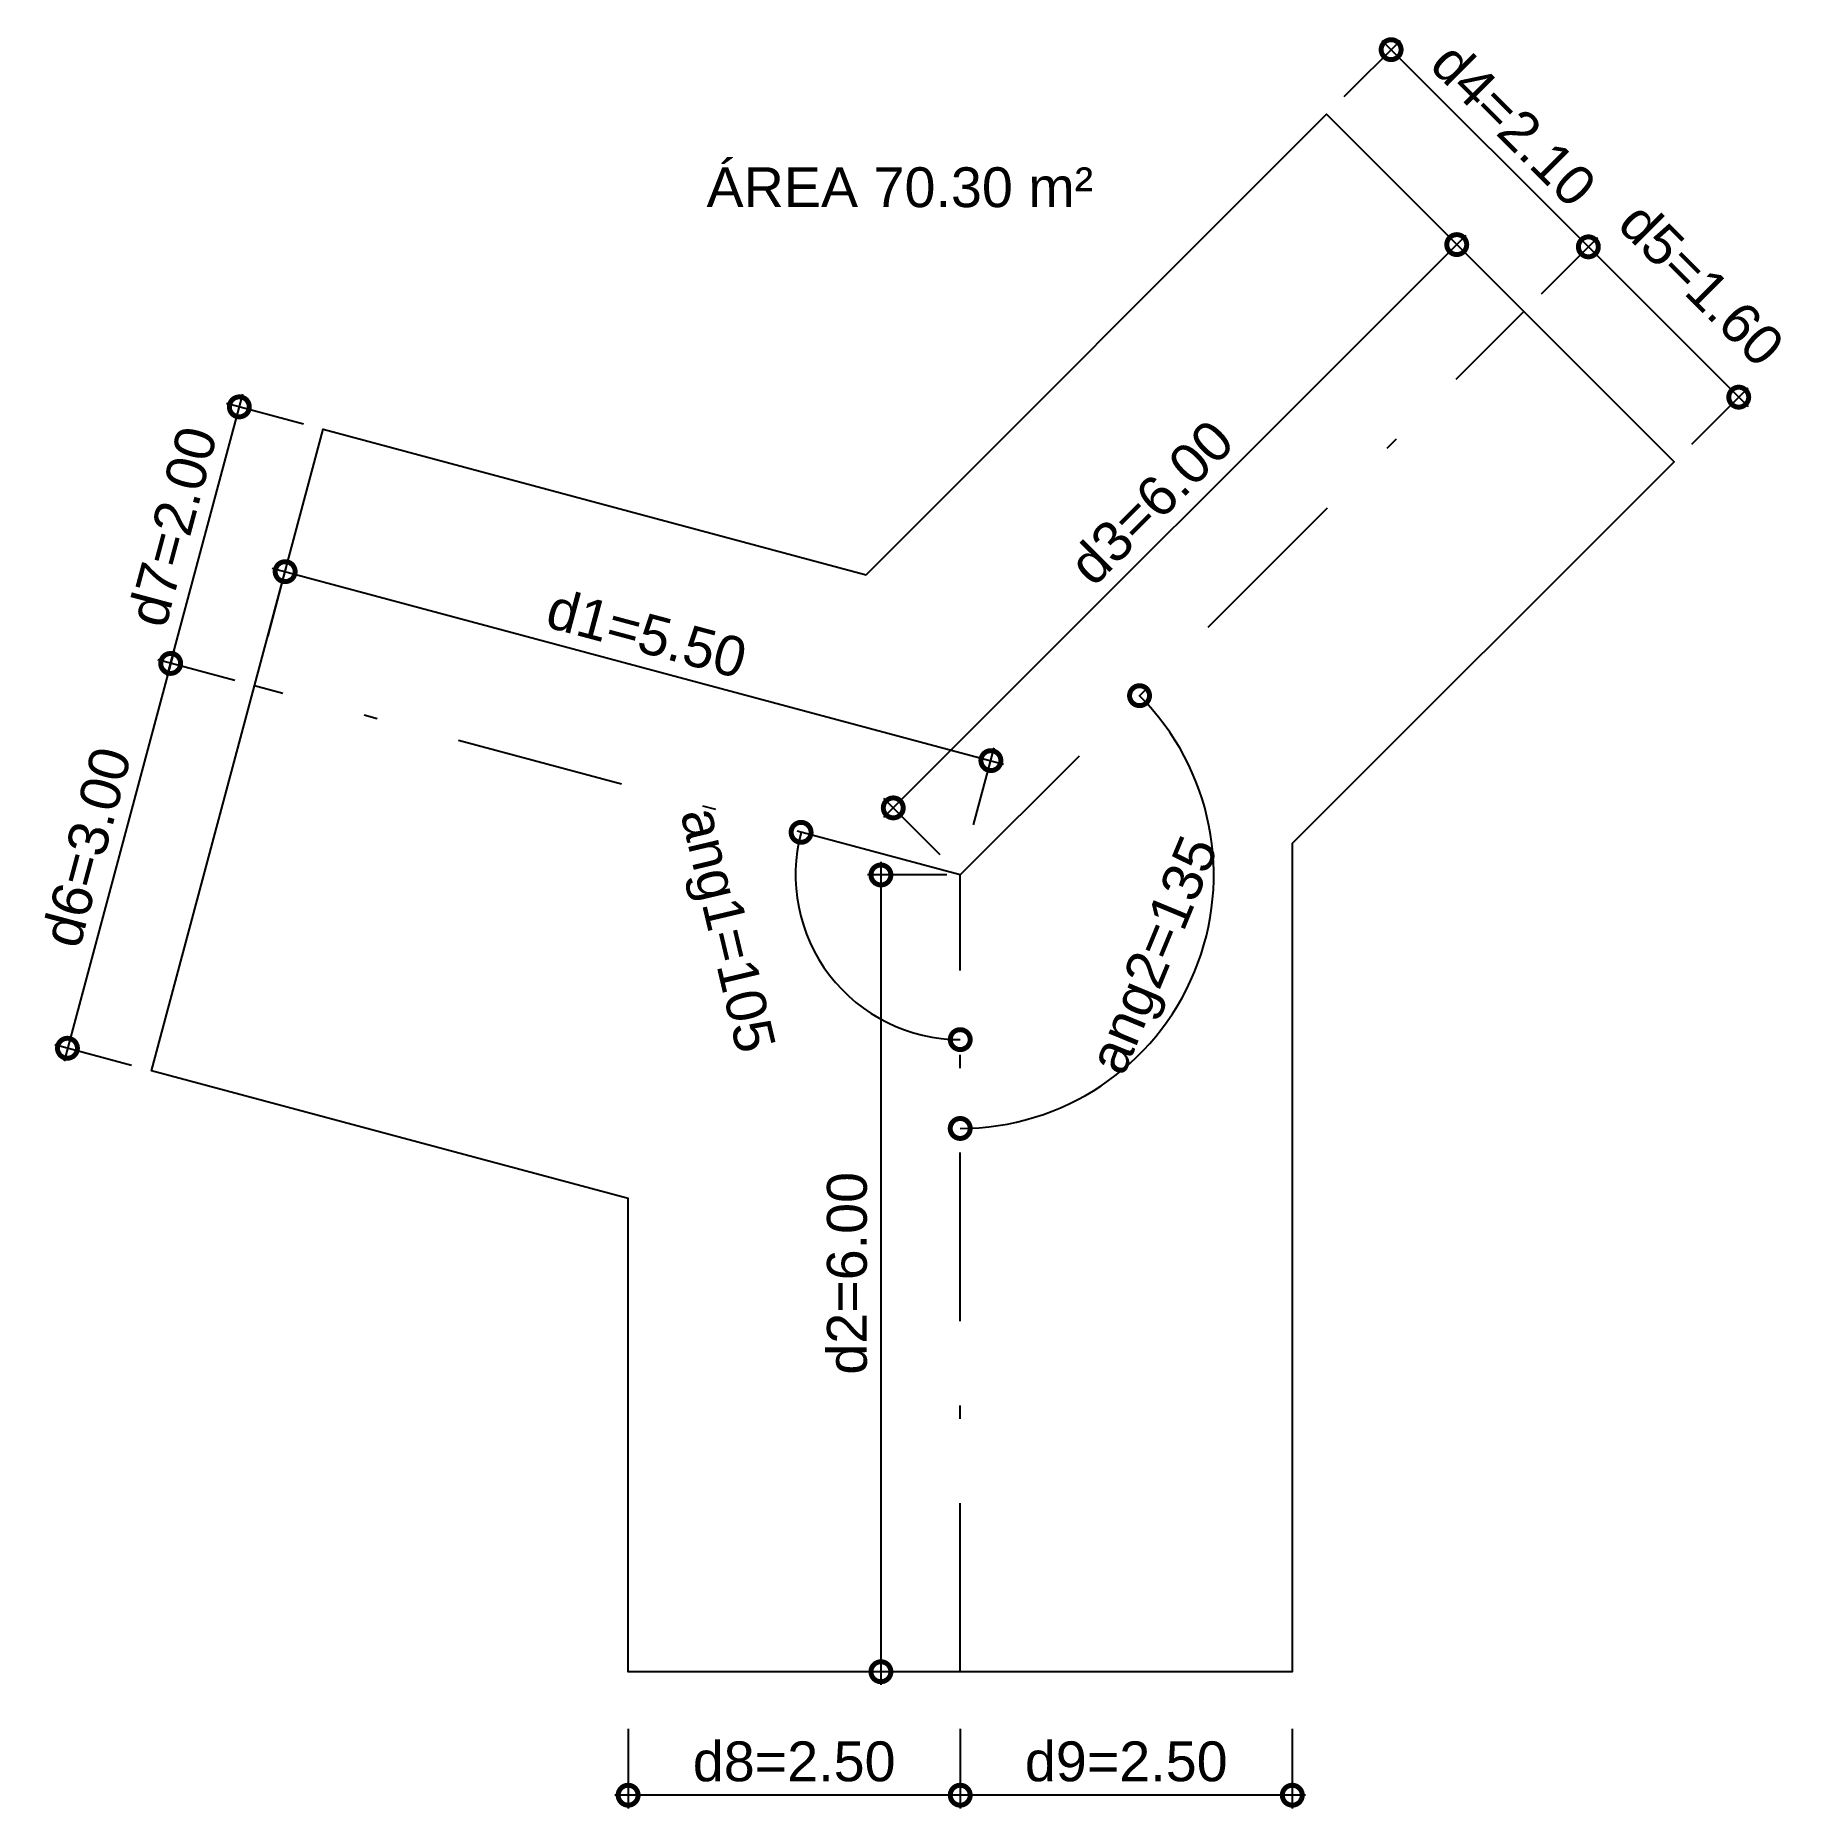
# Model space of a CAD drawing. Header units: metres. Extents: x -7.4 to 5.8, y -7.7 to 5.7.
import ezdxf

# ---------------------------------------------------------------- set-up
doc = ezdxf.new("R2010")
doc.units = ezdxf.units.M
doc.header["$LTSCALE"] = 0.1
doc.linetypes.add('DASHDOT', pattern=[25.4, 12.7, -6.35, 0, -6.35])
doc.layers.add('ARQ_EIXO CINZA 04', color=139, linetype='DASHDOT')
doc.layers.add('SIMB_01', color=1, linetype='Continuous')
doc.layers.add('COTA AZUL', color=5, linetype='Continuous', lineweight=25, true_color=0x0000ff)
doc.styles.add('Annot_3.0mm', font='arial.ttf', dxfattribs={"height": 3})
doc.styles.add('cota', font='arial.ttf')
doc.dimstyles.new('Info 01 - annot', dxfattribs={"dimtxt": 3, "dimasz": 3, "dimexe": 1, "dimexo": 1, "dimgap": 1, "dimtad": 1, "dimzin": 4, "dimtxsty": 'cota', "dimblk": 'DOTSMALL', "dimcen": 2, "dimdle": 1, "dimclrd": 256, "dimclre": 256, "dimclrt": 1, "dimazin": 2, "dimtfac": 0.09, "dimtmove": 2, "dimatfit": 2, "dimfxl": 5, "dimfxlon": 1, "dimtolj": 1, "dimtzin": 4, "dimlwd": -1, "dimarcsym": 1})

# ---------------------------------------------------------------- blocks, each defined once
blk = doc.blocks.new('_DotSmall')
at = {"color": 0, "linetype": 'ByBlock', "const_width": 0.5}
blk.add_lwpolyline([(-0.0625, 0, 1), (0.0625, 0, 1)], format="xyb", close=True, dxfattribs=at)
blk = doc.blocks.new('*D6')
at = {"layer": 'COTA AZUL', "lineweight": -2, "transparency": 16777216}
for p, q in [((-5.617, 1.134), (-5.462, 1.714)), ((-0.305, -0.289), (-0.15, 0.29))]:
    blk.add_line(p, q, dxfattribs=at)
at = {"layer": 'COTA AZUL', "transparency": 16777216}
blk.add_line((-5.585, 1.643), (-0.079, 0.168), dxfattribs=at)
at = {"layer": 'Defpoints', "color": 0, "transparency": 16777216}
for p in [(-5.719, 0.757), (-0.175, 0.194), (-0.406, -0.667)]:
    blk.add_point(p, dxfattribs=at)
at = {"layer": 'COTA AZUL', "transparency": 16777216, "xscale": 0.3, "yscale": 0.3, "zscale": 0.3}
for p, rotation in [((-5.488, 1.617), 165), ((-0.175, 0.194), 345)]:
    blk.add_blockref('_DotSmall', p, dxfattribs=dict(at, rotation=rotation))
at = {"layer": 'COTA AZUL', "color": 1, "transparency": 16777216, "insert": (-2.766, 1.15), "char_height": 0.3, "attachment_point": 5, "rotation": 345, "style": 'cota'}
blk.add_mtext('\\A1;d1=5.50', dxfattribs=at)
blk = doc.blocks.new('*D8')
at = {"layer": 'COTA AZUL', "lineweight": -2, "transparency": 16777216}
for p, q in [((-0.506, -0.667), (-1.103, -0.667)), ((-0.506, -6.667), (-1.103, -6.667))]:
    blk.add_line(p, q, dxfattribs=at)
at = {"layer": 'COTA AZUL', "transparency": 16777216}
blk.add_line((-1.003, -0.567), (-1.003, -6.767), dxfattribs=at)
at = {"layer": 'Defpoints', "color": 0, "transparency": 16777216}
for p in [(-0.406, -0.667), (-1.003, -6.667), (-0.406, -6.667)]:
    blk.add_point(p, dxfattribs=at)
at = {"layer": 'COTA AZUL', "transparency": 16777216, "xscale": 0.3, "yscale": 0.3, "zscale": 0.3}
for p, rotation in [((-1.003, -0.667), 90), ((-1.003, -6.667), 270)]:
    blk.add_blockref('_DotSmall', p, dxfattribs=dict(at, rotation=rotation))
at = {"layer": 'COTA AZUL', "color": 1, "transparency": 16777216, "insert": (-1.257, -3.667), "char_height": 0.3, "attachment_point": 5, "rotation": 90, "style": 'cota'}
blk.add_mtext('\\A1;d2=6.00', dxfattribs=at)
blk = doc.blocks.new('*D7')
at = {"layer": 'COTA AZUL', "transparency": 16777216}
blk.add_line((-0.981, -0.233), (3.403, 4.151), dxfattribs=at)
at = {"layer": 'COTA AZUL', "lineweight": -2, "transparency": 16777216}
for p, q in [((3.686, 3.727), (3.262, 4.151)), ((-0.557, -0.516), (-0.981, -0.092))]:
    blk.add_line(p, q, dxfattribs=at)
at = {"layer": 'Defpoints', "color": 0, "transparency": 16777216}
for p in [(3.332, 4.08), (3.837, 3.576), (-0.406, -0.667)]:
    blk.add_point(p, dxfattribs=at)
at = {"layer": 'COTA AZUL', "transparency": 16777216, "xscale": 0.3, "yscale": 0.3, "zscale": 0.3}
for p, rotation in [((3.332, 4.08), 45.00000000000001), ((-0.91, -0.162), 225)]:
    blk.add_blockref('_DotSmall', p, dxfattribs=dict(at, rotation=rotation))
at = {"layer": 'COTA AZUL', "color": 1, "transparency": 16777216, "insert": (1.032, 2.138), "char_height": 0.3, "attachment_point": 5, "rotation": 45, "style": 'cota'}
blk.add_mtext('\\A1;d3=6.00', dxfattribs=at)
blk = doc.blocks.new('*D2')
at = {"layer": 'COTA AZUL', "lineweight": -2, "transparency": 16777216}
for p, q in [((2.485, 5.194), (2.909, 5.618)), ((3.97, 3.709), (4.394, 4.133))]:
    blk.add_line(p, q, dxfattribs=at)
at = {"layer": 'COTA AZUL', "transparency": 16777216}
blk.add_line((2.768, 5.618), (4.394, 3.992), dxfattribs=at)
at = {"layer": 'Defpoints', "color": 0, "transparency": 16777216}
for p in [(2.352, 5.061), (4.323, 4.063), (3.837, 3.576)]:
    blk.add_point(p, dxfattribs=at)
at = {"layer": 'COTA AZUL', "transparency": 16777216, "xscale": 0.3, "yscale": 0.3, "zscale": 0.3}
for p, rotation in [((2.838, 5.548), 135), ((4.323, 4.063), 315)]:
    blk.add_blockref('_DotSmall', p, dxfattribs=dict(at, rotation=rotation))
at = {"layer": 'COTA AZUL', "color": 1, "transparency": 16777216, "insert": (3.76, 4.984), "char_height": 0.3, "attachment_point": 5, "rotation": 315, "style": 'cota'}
blk.add_mtext('\\A1;d4=2.10', dxfattribs=at)
blk = doc.blocks.new('*D3')
at = {"layer": 'COTA AZUL', "lineweight": -2, "transparency": 16777216}
for p, q in [((3.97, 3.709), (4.394, 4.133)), ((5.101, 2.578), (5.525, 3.002))]:
    blk.add_line(p, q, dxfattribs=at)
at = {"layer": 'COTA AZUL', "transparency": 16777216}
blk.add_line((4.253, 4.133), (5.525, 2.861), dxfattribs=at)
at = {"layer": 'Defpoints', "color": 0, "transparency": 16777216}
for p in [(3.837, 3.576), (5.455, 2.931), (4.968, 2.445)]:
    blk.add_point(p, dxfattribs=at)
at = {"layer": 'COTA AZUL', "transparency": 16777216, "xscale": 0.3, "yscale": 0.3, "zscale": 0.3}
for p, rotation in [((4.323, 4.063), 135), ((5.455, 2.931), 315)]:
    blk.add_blockref('_DotSmall', p, dxfattribs=dict(at, rotation=rotation))
at = {"layer": 'COTA AZUL', "color": 1, "transparency": 16777216, "insert": (5.174, 3.782), "char_height": 0.3, "attachment_point": 5, "rotation": 315, "style": 'cota'}
blk.add_mtext('\\A1;d5=1.60', dxfattribs=at)
blk = doc.blocks.new('*D5')
at = {"layer": 'COTA AZUL', "transparency": 16777216}
blk.add_line((-6.324, 1.023), (-7.153, -2.068), dxfattribs=at)
at = {"layer": 'COTA AZUL', "lineweight": -2, "transparency": 16777216}
for p, q in [((-5.867, 0.797), (-6.447, 0.952)), ((-6.644, -2.101), (-7.223, -1.946))]:
    blk.add_line(p, q, dxfattribs=at)
at = {"layer": 'Defpoints', "color": 0, "transparency": 16777216}
for p in [(-5.719, 0.757), (-7.127, -1.972), (-6.495, -2.141)]:
    blk.add_point(p, dxfattribs=at)
at = {"layer": 'COTA AZUL', "transparency": 16777216, "xscale": 0.3, "yscale": 0.3, "zscale": 0.3}
for p, rotation in [((-6.35, 0.926), 75.00000000000006), ((-7.127, -1.972), 255)]:
    blk.add_blockref('_DotSmall', p, dxfattribs=dict(at, rotation=rotation))
at = {"layer": 'COTA AZUL', "color": 1, "transparency": 16777216, "insert": (-6.983, -0.457), "char_height": 0.3, "attachment_point": 5, "rotation": 75, "style": 'cota'}
blk.add_mtext('\\A1;d6=3.00', dxfattribs=at)
blk = doc.blocks.new('*D4')
at = {"layer": 'COTA AZUL', "transparency": 16777216}
blk.add_line((-6.376, 0.829), (-5.807, 2.954), dxfattribs=at)
at = {"layer": 'COTA AZUL', "lineweight": -2, "transparency": 16777216}
for p, q in [((-5.35, 2.728), (-5.929, 2.884)), ((-5.867, 0.797), (-6.447, 0.952))]:
    blk.add_line(p, q, dxfattribs=at)
at = {"layer": 'Defpoints', "color": 0, "transparency": 16777216}
for p in [(-5.833, 2.858), (-5.201, 2.689), (-5.719, 0.757)]:
    blk.add_point(p, dxfattribs=at)
at = {"layer": 'COTA AZUL', "transparency": 16777216, "xscale": 0.3, "yscale": 0.3, "zscale": 0.3}
for p, rotation in [((-5.833, 2.858), 75.00000000000009), ((-6.35, 0.926), 255.0000000000001)]:
    blk.add_blockref('_DotSmall', p, dxfattribs=dict(at, rotation=rotation))
at = {"layer": 'COTA AZUL', "color": 1, "transparency": 16777216, "insert": (-6.336, 1.957), "char_height": 0.3, "attachment_point": 5, "rotation": 75, "style": 'cota'}
blk.add_mtext('\\A1;d7=2.00', dxfattribs=at)
blk = doc.blocks.new('*D12')
at = {"layer": 'COTA AZUL', "lineweight": -2, "transparency": 16777216}
for p, q in [((-2.906, -7.097), (-2.906, -7.697)), ((-0.406, -7.097), (-0.406, -7.697))]:
    blk.add_line(p, q, dxfattribs=at)
at = {"layer": 'COTA AZUL', "transparency": 16777216}
blk.add_line((-0.306, -7.597), (-3.006, -7.597), dxfattribs=at)
at = {"layer": 'Defpoints', "color": 0, "transparency": 16777216}
for p in [(-2.906, -6.667), (-0.406, -6.667), (-2.906, -7.597)]:
    blk.add_point(p, dxfattribs=at)
at = {"layer": 'COTA AZUL', "transparency": 16777216, "xscale": 0.3, "yscale": 0.3, "zscale": 0.3, "rotation": 180}
blk.add_blockref('_DotSmall', (-2.906, -7.597), dxfattribs=at)
at = {"layer": 'COTA AZUL', "transparency": 16777216, "xscale": 0.3, "yscale": 0.3, "zscale": 0.3}
blk.add_blockref('_DotSmall', (-0.406, -7.597), dxfattribs=at)
at = {"layer": 'COTA AZUL', "color": 1, "transparency": 16777216, "insert": (-1.656, -7.344), "char_height": 0.3, "attachment_point": 5, "style": 'cota'}
blk.add_mtext('\\A1;d8=2.50', dxfattribs=at)
blk = doc.blocks.new('*D11')
at = {"layer": 'COTA AZUL', "lineweight": -2, "transparency": 16777216}
for p, q in [((-0.406, -7.097), (-0.406, -7.697)), ((2.094, -7.097), (2.094, -7.697))]:
    blk.add_line(p, q, dxfattribs=at)
at = {"layer": 'COTA AZUL', "transparency": 16777216}
blk.add_line((2.194, -7.597), (-0.506, -7.597), dxfattribs=at)
at = {"layer": 'Defpoints', "color": 0, "transparency": 16777216}
for p in [(-0.406, -6.667), (2.094, -6.667), (-0.406, -7.597)]:
    blk.add_point(p, dxfattribs=at)
at = {"layer": 'COTA AZUL', "transparency": 16777216, "xscale": 0.3, "yscale": 0.3, "zscale": 0.3, "rotation": 180}
blk.add_blockref('_DotSmall', (-0.406, -7.597), dxfattribs=at)
at = {"layer": 'COTA AZUL', "transparency": 16777216, "xscale": 0.3, "yscale": 0.3, "zscale": 0.3}
blk.add_blockref('_DotSmall', (2.094, -7.597), dxfattribs=at)
at = {"layer": 'COTA AZUL', "color": 1, "transparency": 16777216, "insert": (0.844, -7.344), "char_height": 0.3, "attachment_point": 5, "style": 'cota'}
blk.add_mtext('\\A1;d9=2.50', dxfattribs=at)
blk = doc.blocks.new('*D9')
at = {"layer": 'COTA AZUL', "transparency": 16777216}
blk.add_arc((-0.406, -0.667), 1.24, 165, 270, dxfattribs=at)
at = {"layer": 'Defpoints', "color": 0, "transparency": 16777216}
for p in [(-5.719, 0.757), (-0.406, -0.667), (-0.406, -0.667), (-1.117, -1.683), (-0.406, -6.667)]:
    blk.add_point(p, dxfattribs=at)
at = {"layer": 'COTA AZUL', "transparency": 16777216, "xscale": 0.3, "yscale": 0.3, "zscale": 0.3, "rotation": 75.00000000000007}
blk.add_blockref('_DotSmall', (-1.604, -0.346), dxfattribs=at)
at = {"layer": 'COTA AZUL', "transparency": 16777216, "xscale": 0.3, "yscale": 0.3, "zscale": 0.3}
blk.add_blockref('_DotSmall', (-0.406, -1.907), dxfattribs=at)
at = {"layer": 'COTA AZUL', "color": 1, "transparency": 16777216, "insert": (-2.195, -1.09), "char_height": 0.3, "attachment_point": 5, "rotation": 283.311, "style": 'cota'}
blk.add_mtext('\\A1;ang1=105', dxfattribs=at)
blk = doc.blocks.new('*D10')
at = {"layer": 'COTA AZUL', "transparency": 16777216}
blk.add_arc((-0.406, -0.667), 1.909, 270, 45, dxfattribs=at)
at = {"layer": 'Defpoints', "color": 0, "transparency": 16777216}
for p in [(3.837, 3.576), (-0.406, -0.667), (-0.406, -0.667), (0.944, -2.017), (-0.406, -6.667)]:
    blk.add_point(p, dxfattribs=at)
at = {"layer": 'COTA AZUL', "transparency": 16777216, "xscale": 0.3, "yscale": 0.3, "zscale": 0.3}
for p, rotation in [((0.944, 0.683), 135.0000000000001), ((-0.406, -2.576), 180)]:
    blk.add_blockref('_DotSmall', p, dxfattribs=dict(at, rotation=rotation))
at = {"layer": 'COTA AZUL', "color": 1, "transparency": 16777216, "insert": (1.085, -1.284), "char_height": 0.3, "attachment_point": 5, "rotation": 67.5, "style": 'cota'}
blk.add_mtext('\\A1;ang2=135', dxfattribs=at)

msp = doc.modelspace()

# ---------------------------------------------------------------- linework, layer by layer
msp.add_lwpolyline([(-5.719, 0.757), (-5.201, 2.689), (-1.115, 1.594), (2.352, 5.061), (3.837, 3.576), (4.968, 2.445), (2.094, -0.429), (2.094, -6.667), (-0.406, -6.667), (-2.906, -6.667), (-2.906, -3.103), (-6.495, -2.141), (-5.719, 0.757)])
at = {"layer": 'ARQ_EIXO CINZA 04'}
for p, q in [((-0.406, -0.667), (3.837, 3.576)), ((-0.406, -0.667), (-5.719, 0.757)), ((-0.406, -6.667), (-0.406, -0.667))]:
    msp.add_line(p, q, dxfattribs=at)

# ---------------------------------------------------------------- texts
at = {"layer": 'SIMB_01', "insert": (-2.316, 4.662), "char_height": 0.3, "width": 3.9108, "attachment_point": 1, "style": 'Annot_3.0mm'}
msp.add_mtext('ÁREA 70.30 m²', dxfattribs=at)

# ---------------------------------------------------------------- dimensions: what is measured, and where the dimension line sits
at = {"layer": 'COTA AZUL'}
for p1, p2, distance, text, picture, middle in [((2.352, 5.061), (3.837, 3.576), 0.688, 'd4=2.10', '*D2', (3.76, 4.984)), ((3.837, 3.576), (4.968, 2.445), 0.688, 'd5=1.60', '*D3', (5.174, 3.782)), ((-0.406, -0.667), (3.837, 3.576), 0.713, 'd3=6.00', '*D7', (1.032, 2.138)), ((-5.719, 0.757), (-5.201, 2.689), 0.654, 'd7=2.00', '*D4', (-6.336, 1.957)), ((-5.719, 0.757), (-0.406, -0.667), 0.891, 'd1=5.50', '*D6', (-2.766, 1.15)), ((-5.719, 0.757), (-6.495, -2.141), -0.654, 'd6=3.00', '*D5', (-6.983, -0.457)), ((-0.406, -6.667), (-2.906, -6.667), 0.931, 'd8=2.50', '*D12', (-1.656, -7.344)), ((2.094, -6.667), (-0.406, -6.667), 0.931, 'd9=2.50', '*D11', (0.844, -7.344))]:
    dim = msp.add_aligned_dim(p1=p1, p2=p2, distance=distance, text=text, dimstyle='Info 01 - annot', override={"dimscale": 0}, dxfattribs=at)
    dim.commit()
    dim.dimension.update_dxf_attribs({"geometry": picture, "text_midpoint": middle})
dim = msp.add_angular_dim_2l(base=(0.944, -2.017), line1=((-0.406, -0.667), (3.837, 3.576)), line2=((-0.406, -6.667), (-0.406, -0.667)), text='ang2=135', dimstyle='Info 01 - annot', override={"dimscale": 0}, dxfattribs=at)
dim.commit()
dim.dimension.update_dxf_attribs({"geometry": '*D10', "text_midpoint": (1.085, -1.284)})
dim = msp.add_angular_dim_2l(base=(-1.117, -1.683), line1=((-0.406, -0.667), (-5.719, 0.757)), line2=((-0.406, -6.667), (-0.406, -0.667)), text='ang1=105', dimstyle='Info 01 - annot', override={"dimscale": 0}, dxfattribs=at)
dim.commit()
dim.dimension.update_dxf_attribs({"geometry": '*D9', "text_midpoint": (-2.195, -1.09), "dimtype": 162})
dim = msp.add_linear_dim(base=(-1.003, -6.667), p1=(-0.406, -0.667), p2=(-0.406, -6.667), angle=90, text='d2=6.00', dimstyle='Info 01 - annot', override={"dimscale": 0}, dxfattribs=at)
dim.commit()
dim.dimension.update_dxf_attribs({"geometry": '*D8', "text_midpoint": (-1.257, -3.667)})

doc.saveas('drawing.dxf')
